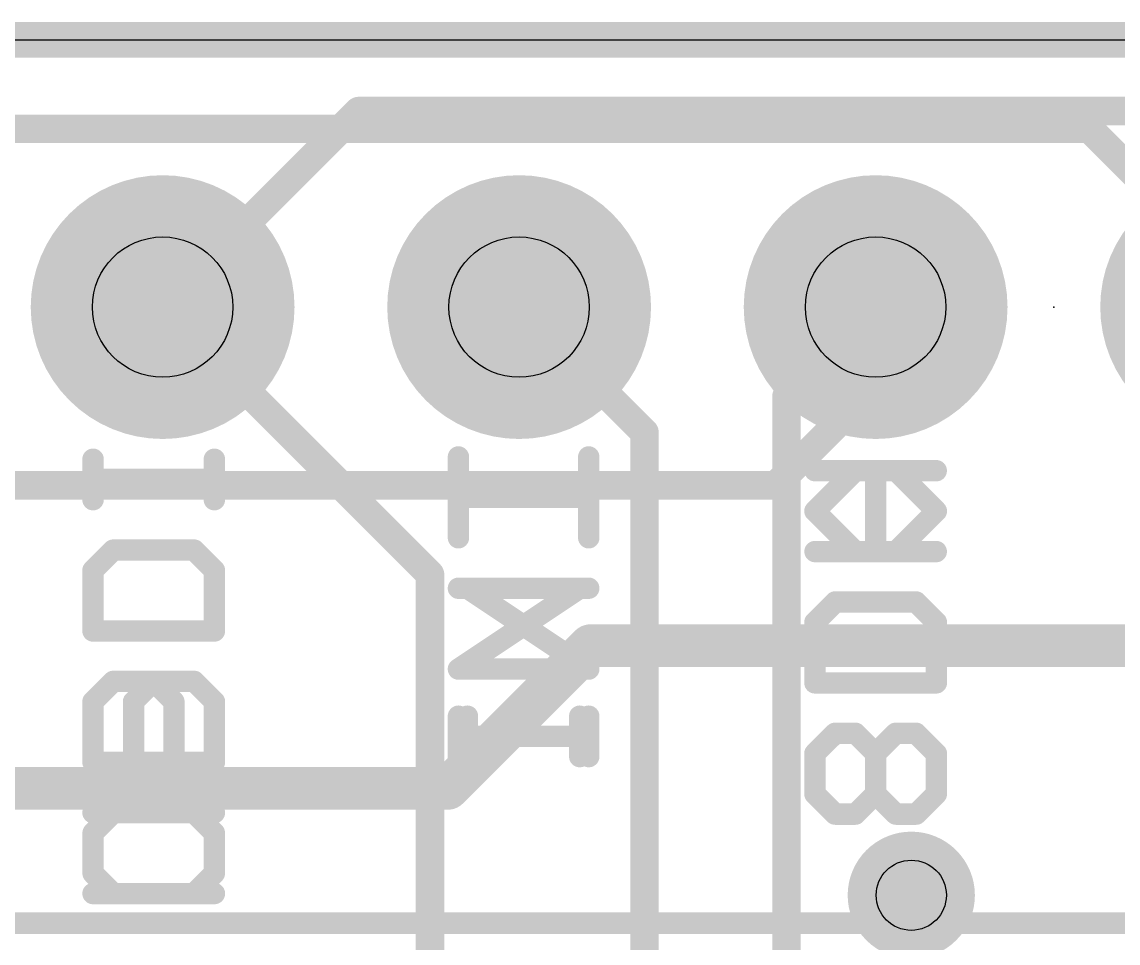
# Model space of a CAD drawing. Extents: x -44.9 to 38.2, y -10.9 to 10.9.
# Drawn here: x -7.35 to 0.46, y 4.36 to 10.92 of the extents above; entities that cross this region are included whole.
import ezdxf

# ---------------------------------------------------------------- set-up
doc = ezdxf.new("R2010")
doc.units = 0
for name, color, linetype in [('1', 12, 'CONTINUOUS'), ('16', 5, 'CONTINUOUS'), ('17', 110, 'CONTINUOUS'), ('18', 110, 'CONTINUOUS'), ('20', 53, 'CONTINUOUS'), ('21', 40, 'CONTINUOUS'), ('22', 6, 'CONTINUOUS'), ('23', 40, 'CONTINUOUS'), ('29', 253, 'CONTINUOUS'), ('30', 253, 'CONTINUOUS'), ('44', 253, 'CONTINUOUS'), ('51', 253, 'CONTINUOUS')]:
    doc.layers.add(name, color=color, linetype=linetype)

# ---------------------------------------------------------------- blocks, each defined once
blk = doc.blocks.new('RECT')
blk.add_solid([(-0.5, -0.5), (0.5, -0.5), (-0.5, 0.5), (0.5, 0.5)])
blk = doc.blocks.new('ROUNDP')
at = {"const_width": 0.5}
blk.add_lwpolyline([(0, -0.25, 1), (0, 0.25, 1), (0, -0.25)], format="xyb", dxfattribs=at)
blk = doc.blocks.new('ROUNDV')
at = {"const_width": 0.5}
blk.add_lwpolyline([(0, -0.25, 1), (0, 0.25, 1), (0, -0.25)], format="xyb", dxfattribs=at)

msp = doc.modelspace()

# ---------------------------------------------------------------- linework, layer by layer
at = {"layer": '1'}
for points, const_width in [([(-38.1, 10.795), (38.1, 10.795)], 0.254), ([(-12.0373, 10.16), (0.254, 10.16)], 0.2032), ([(0.254, 10.16), (1.27, 9.144)], 0.2032), ([(-1.27, 8.3312), (-1.27, 8.89)], 0.2032), ([(-1.9812, 7.62), (-1.27, 8.3312)], 0.2032), ([(-14.0026, 7.62), (-1.9812, 7.62)], 0.2032), ([(-4.318, 5.461), (-3.302, 6.477)], 0.3048), ([(-3.302, 6.477), (2.8185, 6.477)], 0.3048), ([(-9.31, 5.461), (-4.318, 5.461)], 0.3048)]:
    msp.add_lwpolyline(points, dxfattribs=dict(at, const_width=const_width))
for points, const_width in [([(0.2899, 10.1959, 1), (0.2181, 10.1241)], 0.1016), ([(0.254, 10.1092, 1), (0.254, 10.2108)], 0.1016), ([(-1.2192, 8.89, 1), (-1.3208, 8.89)], 0.1016), ([(-1.3208, 8.3312, 1), (-1.2192, 8.3312)], 0.1016), ([(-1.2341, 8.2953, 1), (-1.3059, 8.3671)], 0.1016), ([(-2.0171, 7.6559, 1), (-1.9453, 7.5841)], 0.1016), ([(-1.9812, 7.5692, 1), (-1.9812, 7.6708)], 0.1016), ([(-3.302, 6.5532, 1), (-3.302, 6.4008)], 0.1524), ([(-3.2481, 6.4231, 1), (-3.3559, 6.5309)], 0.1524), ([(-4.3719, 5.5149, 1), (-4.2641, 5.4071)], 0.1524), ([(-4.318, 5.3848, 1), (-4.318, 5.5372)], 0.1524)]:
    msp.add_lwpolyline(points, format="xyb", dxfattribs=dict(at, const_width=const_width))
at = {"layer": '16'}
for points, const_width in [([(-38.1, 10.795), (38.1, 10.795)], 0.254), ([(-6.35, 8.89), (-4.953, 10.287)], 0.2032), ([(-4.953, 10.287), (1.905, 10.287)], 0.2032), ([(-6.35, 8.89), (-4.445, 6.985)], 0.2032), ([(-3.81, 8.89), (-2.917, 7.997)], 0.2032), ([(-1.27, 8.89), (-1.905, 8.255)], 0.2032), ([(-1.905, 8.255), (-1.905, -5.965)], 0.2032), ([(-2.917, 7.997), (-2.917, -5.2808)], 0.2032), ([(-4.445, 6.985), (-4.445, -6.985)], 0.2032)]:
    msp.add_lwpolyline(points, dxfattribs=dict(at, const_width=const_width))
at = {"layer": '16', "const_width": 0.1016}
for points in [[(-4.953, 10.3378, 1), (-4.953, 10.2362)], [(-4.9171, 10.2511, 1), (-4.9889, 10.3229)], [(-6.3141, 8.9259, 1), (-6.3859, 8.8541)], [(-3.7741, 8.9259, 1), (-3.8459, 8.8541)], [(-1.2341, 8.8541, 1), (-1.3059, 8.9259)], [(-6.3859, 8.9259, 1), (-6.3141, 8.8541)], [(-1.8542, 8.255, 1), (-1.9558, 8.255)], [(-1.9409, 8.2909, 1), (-1.8691, 8.2191)], [(-2.8662, 7.997, 1), (-2.9678, 7.997)], [(-2.9529, 7.9611, 1), (-2.8811, 8.0329)], [(-4.3942, 6.985, 1), (-4.4958, 6.985)], [(-4.4809, 6.9491, 1), (-4.4091, 7.0209)]]:
    msp.add_lwpolyline(points, format="xyb", dxfattribs=at)
at = {"layer": '20'}
msp.add_line((-35.56, 10.795), (35.56, 10.795), dxfattribs=at)
at = {"layer": '21', "const_width": 0.1524}
for points in [[(-4.2425, 7.246), (-4.2425, 7.8223)], [(-6.846, 7.5176), (-6.846, 7.8058)], [(-5.9817, 7.5176), (-5.9817, 7.8058)], [(-5.9817, 7.6617), (-6.846, 7.6617)], [(-1.7025, 7.4361), (-1.4144, 7.7242)], [(-1.4144, 7.7242), (-0.8382, 7.7242)], [(-1.2704, 7.148), (-1.2704, 7.7242)], [(-3.3782, 7.5342), (-4.2425, 7.5342)], [(-1.4144, 7.148), (-1.7025, 7.4361)], [(-6.702, 7.1583), (-6.846, 7.0143)], [(-6.1258, 7.1583), (-6.702, 7.1583)], [(-5.9817, 7.0143), (-6.1258, 7.1583)], [(-0.8382, 7.148), (-1.4144, 7.148)], [(-6.846, 7.0143), (-6.846, 6.5821)], [(-5.9817, 6.5821), (-5.9817, 7.0143)], [(-4.2425, 6.3105), (-3.3782, 6.8867)], [(-3.3782, 6.8867), (-4.2425, 6.8867)], [(-1.5585, 6.7887), (-1.7025, 6.6446)], [(-0.9823, 6.7887), (-1.5585, 6.7887)], [(-0.8382, 6.6446), (-0.9823, 6.7887)], [(-1.7025, 6.6446), (-1.7025, 6.2124)], [(-0.8382, 6.2124), (-0.8382, 6.6446)], [(-6.846, 6.5821), (-5.9817, 6.5821)], [(-3.3782, 6.3105), (-4.2425, 6.3105)], [(-6.846, 6.0788), (-6.702, 6.2228)], [(-6.702, 6.2228), (-6.4139, 6.2228)], [(-6.4139, 6.2228), (-6.2698, 6.0788)], [(-1.7025, 6.2124), (-0.8382, 6.2124)], [(-6.846, 5.6466), (-6.846, 6.0788)], [(-6.2698, 6.0788), (-6.2698, 5.6466)], [(-4.2425, 5.6868), (-4.2425, 5.975)], [(-3.3782, 5.6868), (-3.3782, 5.975)], [(-3.3782, 5.8309), (-4.2425, 5.8309)], [(-1.5585, 5.8531), (-1.7025, 5.7091)], [(-1.2704, 5.7091), (-1.1263, 5.8531)], [(-1.1263, 5.8531), (-0.9823, 5.8531)], [(-0.9823, 5.8531), (-0.8382, 5.7091)], [(-1.7025, 5.7091), (-1.7025, 5.421)], [(-1.2704, 5.421), (-1.2704, 5.7091)], [(-0.8382, 5.7091), (-0.8382, 5.421)], [(-5.9817, 5.6466), (-6.846, 5.6466)], [(-1.7025, 5.421), (-1.5585, 5.2769)], [(-1.4144, 5.2769), (-1.2704, 5.421)], [(-0.8382, 5.421), (-0.9823, 5.2769)], [(-6.1258, 5.2873), (-6.846, 5.2873)], [(-5.9817, 5.1433), (-6.1258, 5.2873)], [(-1.5585, 5.2769), (-1.4144, 5.2769)], [(-5.9817, 4.8551), (-5.9817, 5.1433)], [(-6.1258, 4.7111), (-5.9817, 4.8551)], [(-6.846, 4.7111), (-6.1258, 4.7111)]]:
    msp.add_lwpolyline(points, dxfattribs=at)
at = {"layer": '21', "const_width": 0.0762}
for points in [[(-4.2044, 7.8223, 1), (-4.2806, 7.8223)], [(-6.8079, 7.8058, 1), (-6.8841, 7.8058)], [(-5.9436, 7.8058, 1), (-6.0198, 7.8058)], [(-6.846, 7.6998, 1), (-6.846, 7.6236)], [(-5.9817, 7.6236, 1), (-5.9817, 7.6998)], [(-1.4144, 7.7623, 1), (-1.4144, 7.6861)], [(-1.3875, 7.6972, 1), (-1.4414, 7.7511)], [(-1.2323, 7.7242, 1), (-1.3085, 7.7242)], [(-0.8382, 7.6861, 1), (-0.8382, 7.7623)], [(-4.2425, 7.5723, 1), (-4.2425, 7.4961)], [(-3.3782, 7.4961, 1), (-3.3782, 7.5723)], [(-6.8841, 7.5176, 1), (-6.8079, 7.5176)], [(-6.0198, 7.5176, 1), (-5.9436, 7.5176)], [(-1.6756, 7.463, 1), (-1.7295, 7.4091)], [(-1.7295, 7.463, 1), (-1.6756, 7.4091)], [(-4.2806, 7.246, 1), (-4.2044, 7.246)], [(-6.702, 7.1964, 1), (-6.702, 7.1202)], [(-6.675, 7.1314, 1), (-6.7289, 7.1853)], [(-6.0988, 7.1853, 1), (-6.1527, 7.1314)], [(-6.1258, 7.1202, 1), (-6.1258, 7.1964)], [(-1.4144, 7.1861, 1), (-1.4144, 7.1099)], [(-1.4414, 7.121, 1), (-1.3875, 7.1749)], [(-1.3085, 7.148, 1), (-1.2323, 7.148)], [(-0.8382, 7.1099, 1), (-0.8382, 7.1861)], [(-6.873, 7.0412, 1), (-6.8191, 6.9873)], [(-6.8079, 7.0143, 1), (-6.8841, 7.0143)], [(-5.9436, 7.0143, 1), (-6.0198, 7.0143)], [(-6.0086, 6.9873, 1), (-5.9548, 7.0412)], [(-4.2425, 6.9248, 1), (-4.2425, 6.8486)], [(-3.3571, 6.855, 1), (-3.3993, 6.9184)], [(-3.3782, 6.8486, 1), (-3.3782, 6.9248)], [(-1.5585, 6.8268, 1), (-1.5585, 6.7506)], [(-1.5315, 6.7617, 1), (-1.5854, 6.8156)], [(-0.9553, 6.8156, 1), (-1.0092, 6.7617)], [(-0.9823, 6.7506, 1), (-0.9823, 6.8268)], [(-1.6644, 6.6446, 1), (-1.7406, 6.6446)], [(-0.8001, 6.6446, 1), (-0.8763, 6.6446)], [(-6.846, 6.6202, 1), (-6.846, 6.544)], [(-5.9817, 6.544, 1), (-5.9817, 6.6202)], [(-1.7295, 6.6716, 1), (-1.6756, 6.6177)], [(-0.8651, 6.6177, 1), (-0.8113, 6.6716)], [(-6.8841, 6.5821, 1), (-6.8079, 6.5821)], [(-6.0198, 6.5821, 1), (-5.9436, 6.5821)], [(-4.2637, 6.3422, 1), (-4.2214, 6.2788)], [(-4.2425, 6.3486, 1), (-4.2425, 6.2724)], [(-3.3782, 6.2724, 1), (-3.3782, 6.3486)], [(-6.702, 6.2609, 1), (-6.702, 6.1847)], [(-6.675, 6.1959, 1), (-6.7289, 6.2498)], [(-6.3869, 6.2498, 1), (-6.4408, 6.1959)], [(-6.4139, 6.1847, 1), (-6.4139, 6.2609)], [(-1.7025, 6.2505, 1), (-1.7025, 6.1743)], [(-1.7406, 6.2124, 1), (-1.6644, 6.2124)], [(-0.8763, 6.2124, 1), (-0.8001, 6.2124)], [(-0.8382, 6.1743, 1), (-0.8382, 6.2505)], [(-6.873, 6.1057, 1), (-6.8191, 6.0518)], [(-6.8079, 6.0788, 1), (-6.8841, 6.0788)], [(-6.2317, 6.0788, 1), (-6.3079, 6.0788)], [(-6.2968, 6.0518, 1), (-6.2429, 6.1057)], [(-4.2044, 5.975, 1), (-4.2806, 5.975)], [(-3.3401, 5.975, 1), (-3.4163, 5.975)], [(-4.2425, 5.869, 1), (-4.2425, 5.7928)], [(-3.3782, 5.7928, 1), (-3.3782, 5.869)], [(-1.5315, 5.8262, 1), (-1.5854, 5.8801)], [(-1.1263, 5.8912, 1), (-1.1263, 5.815)], [(-1.0994, 5.8262, 1), (-1.1533, 5.8801)], [(-0.9553, 5.8801, 1), (-1.0092, 5.8262)], [(-0.9823, 5.815, 1), (-0.9823, 5.8912)], [(-1.6644, 5.7091, 1), (-1.7406, 5.7091)], [(-1.2323, 5.7091, 1), (-1.3085, 5.7091)], [(-0.8001, 5.7091, 1), (-0.8763, 5.7091)], [(-6.846, 5.6847, 1), (-6.846, 5.6085)], [(-5.9817, 5.6085, 1), (-5.9817, 5.6847)], [(-4.2806, 5.6868, 1), (-4.2044, 5.6868)], [(-3.4163, 5.6868, 1), (-3.3401, 5.6868)], [(-1.7295, 5.736, 1), (-1.6756, 5.6821)], [(-1.2973, 5.736, 1), (-1.2434, 5.6821)], [(-0.8651, 5.6821, 1), (-0.8113, 5.736)], [(-6.8841, 5.6466, 1), (-6.8079, 5.6466)], [(-6.3079, 5.6466, 1), (-6.2317, 5.6466)], [(-1.6756, 5.4479, 1), (-1.7295, 5.394)], [(-1.2434, 5.394, 1), (-1.2973, 5.4479)], [(-0.8113, 5.394, 1), (-0.8651, 5.4479)], [(-1.7406, 5.421, 1), (-1.6644, 5.421)], [(-1.3085, 5.421, 1), (-1.2323, 5.421)], [(-0.8763, 5.421, 1), (-0.8001, 5.421)], [(-6.846, 5.3254, 1), (-6.846, 5.2492)], [(-6.0988, 5.3142, 1), (-6.1527, 5.2604)], [(-6.1258, 5.2492, 1), (-6.1258, 5.3254)], [(-1.5585, 5.315, 1), (-1.5585, 5.2388)], [(-1.5854, 5.25, 1), (-1.5315, 5.3039)], [(-1.4414, 5.3039, 1), (-1.3875, 5.25)], [(-1.4144, 5.2388, 1), (-1.4144, 5.315)], [(-1.0092, 5.3039, 1), (-0.9553, 5.25)], [(-5.9436, 5.1433, 1), (-6.0198, 5.1433)], [(-6.0086, 5.1163, 1), (-5.9548, 5.1702)], [(-5.9548, 4.8282, 1), (-6.0086, 4.8821)], [(-6.0198, 4.8551, 1), (-5.9436, 4.8551)], [(-6.846, 4.7492, 1), (-6.846, 4.673)], [(-6.1527, 4.738, 1), (-6.0988, 4.6841)], [(-6.1258, 4.673, 1), (-6.1258, 4.7492)]]:
    msp.add_lwpolyline(points, format="xyb", dxfattribs=at)
at = {"layer": '22', "const_width": 0.1524}
for points in [[(-3.314, 7.246), (-3.314, 7.8223)], [(-6.8453, 7.5176), (-6.8453, 7.8058)], [(-5.981, 7.5176), (-5.981, 7.8058)], [(-6.8453, 7.6617), (-5.981, 7.6617)], [(-1.1256, 7.7242), (-1.7018, 7.7242)], [(-1.2696, 7.148), (-1.2696, 7.7242)], [(-0.8375, 7.4361), (-1.1256, 7.7242)], [(-4.1783, 7.5342), (-3.314, 7.5342)], [(-1.1256, 7.148), (-0.8375, 7.4361)], [(-6.8453, 7.0143), (-6.7012, 7.1583)], [(-6.7012, 7.1583), (-6.125, 7.1583)], [(-6.125, 7.1583), (-5.981, 7.0143)], [(-1.7018, 7.148), (-1.1256, 7.148)], [(-6.8453, 6.5821), (-6.8453, 7.0143)], [(-5.981, 7.0143), (-5.981, 6.5821)], [(-3.314, 6.3105), (-4.1783, 6.8867)], [(-4.1783, 6.8867), (-3.314, 6.8867)], [(-1.7018, 6.6446), (-1.5577, 6.7887)], [(-1.5577, 6.7887), (-0.9815, 6.7887)], [(-0.9815, 6.7887), (-0.8375, 6.6446)], [(-1.7018, 6.2124), (-1.7018, 6.6446)], [(-0.8375, 6.6446), (-0.8375, 6.2124)], [(-5.981, 6.5821), (-6.8453, 6.5821)], [(-4.1783, 6.3105), (-3.314, 6.3105)], [(-6.4131, 6.2228), (-6.5572, 6.0788)], [(-6.125, 6.2228), (-6.4131, 6.2228)], [(-5.981, 6.0788), (-6.125, 6.2228)], [(-0.8375, 6.2124), (-1.7018, 6.2124)], [(-6.5572, 6.0788), (-6.5572, 5.6466)], [(-5.981, 5.6466), (-5.981, 6.0788)], [(-4.1783, 5.6868), (-4.1783, 5.975)], [(-3.314, 5.6868), (-3.314, 5.975)], [(-4.1783, 5.8309), (-3.314, 5.8309)], [(-1.5577, 5.8531), (-1.7018, 5.7091)], [(-1.4137, 5.8531), (-1.5577, 5.8531)], [(-1.2696, 5.7091), (-1.4137, 5.8531)], [(-0.9815, 5.8531), (-0.8375, 5.7091)], [(-1.7018, 5.7091), (-1.7018, 5.421)], [(-1.2696, 5.421), (-1.2696, 5.7091)], [(-0.8375, 5.7091), (-0.8375, 5.421)], [(-6.8453, 5.6466), (-5.981, 5.6466)], [(-1.7018, 5.421), (-1.5577, 5.2769)], [(-1.1256, 5.2769), (-1.2696, 5.421)], [(-0.8375, 5.421), (-0.9815, 5.2769)], [(-6.8453, 5.1433), (-6.7012, 5.2873)], [(-6.7012, 5.2873), (-5.981, 5.2873)], [(-0.9815, 5.2769), (-1.1256, 5.2769)], [(-6.8453, 4.8551), (-6.8453, 5.1433)], [(-6.7012, 4.7111), (-6.8453, 4.8551)], [(-5.981, 4.7111), (-6.7012, 4.7111)], [(37.5, 4.5), (-37.5, 4.5)]]:
    msp.add_lwpolyline(points, dxfattribs=at)
at = {"layer": '22', "const_width": 0.0762}
for points in [[(-3.2759, 7.8223, 1), (-3.3521, 7.8223)], [(-6.8072, 7.8058, 1), (-6.8834, 7.8058)], [(-5.9429, 7.8058, 1), (-6.0191, 7.8058)], [(-6.8453, 7.6998, 1), (-6.8453, 7.6236)], [(-5.981, 7.6236, 1), (-5.981, 7.6998)], [(-1.7018, 7.7623, 1), (-1.7018, 7.6861)], [(-1.2315, 7.7242, 1), (-1.3077, 7.7242)], [(-1.0986, 7.7511, 1), (-1.1525, 7.6972)], [(-1.1256, 7.6861, 1), (-1.1256, 7.7623)], [(-4.1783, 7.5723, 1), (-4.1783, 7.4961)], [(-3.314, 7.4961, 1), (-3.314, 7.5723)], [(-6.8834, 7.5176, 1), (-6.8072, 7.5176)], [(-6.0191, 7.5176, 1), (-5.9429, 7.5176)], [(-0.8105, 7.4091, 1), (-0.8644, 7.463)], [(-0.8644, 7.4091, 1), (-0.8105, 7.463)], [(-3.3521, 7.246, 1), (-3.2759, 7.246)], [(-6.7012, 7.1964, 1), (-6.7012, 7.1202)], [(-6.6743, 7.1314, 1), (-6.7282, 7.1853)], [(-6.0981, 7.1853, 1), (-6.152, 7.1314)], [(-6.125, 7.1202, 1), (-6.125, 7.1964)], [(-1.7018, 7.1861, 1), (-1.7018, 7.1099)], [(-1.3077, 7.148, 1), (-1.2315, 7.148)], [(-1.1525, 7.1749, 1), (-1.0986, 7.121)], [(-1.1256, 7.1099, 1), (-1.1256, 7.1861)], [(-6.8072, 7.0143, 1), (-6.8834, 7.0143)], [(-6.8722, 7.0412, 1), (-6.8184, 6.9873)], [(-5.9429, 7.0143, 1), (-6.0191, 7.0143)], [(-6.0079, 6.9873, 1), (-5.954, 7.0412)], [(-4.1572, 6.9184, 1), (-4.1994, 6.855)], [(-4.1783, 6.9248, 1), (-4.1783, 6.8486)], [(-3.314, 6.8486, 1), (-3.314, 6.9248)], [(-1.5577, 6.8268, 1), (-1.5577, 6.7506)], [(-1.5308, 6.7617, 1), (-1.5847, 6.8156)], [(-0.9546, 6.8156, 1), (-1.0085, 6.7617)], [(-0.9815, 6.7506, 1), (-0.9815, 6.8268)], [(-1.6637, 6.6446, 1), (-1.7399, 6.6446)], [(-0.7994, 6.6446, 1), (-0.8756, 6.6446)], [(-6.8453, 6.6202, 1), (-6.8453, 6.544)], [(-5.981, 6.544, 1), (-5.981, 6.6202)], [(-1.7287, 6.6716, 1), (-1.6749, 6.6177)], [(-0.8644, 6.6177, 1), (-0.8105, 6.6716)], [(-6.8834, 6.5821, 1), (-6.8072, 6.5821)], [(-6.0191, 6.5821, 1), (-5.9429, 6.5821)], [(-4.1783, 6.3486, 1), (-4.1783, 6.2724)], [(-3.3351, 6.2788, 1), (-3.2928, 6.3422)], [(-3.314, 6.2724, 1), (-3.314, 6.3486)], [(-6.4131, 6.2609, 1), (-6.4131, 6.1847)], [(-6.3862, 6.1959, 1), (-6.4401, 6.2498)], [(-6.0981, 6.2498, 1), (-6.152, 6.1959)], [(-6.125, 6.1847, 1), (-6.125, 6.2609)], [(-1.7018, 6.2505, 1), (-1.7018, 6.1743)], [(-1.7399, 6.2124, 1), (-1.6637, 6.2124)], [(-0.8756, 6.2124, 1), (-0.7994, 6.2124)], [(-0.8375, 6.1743, 1), (-0.8375, 6.2505)], [(-6.5191, 6.0788, 1), (-6.5953, 6.0788)], [(-6.5841, 6.1057, 1), (-6.5302, 6.0518)], [(-5.9429, 6.0788, 1), (-6.0191, 6.0788)], [(-6.0079, 6.0518, 1), (-5.954, 6.1057)], [(-4.1402, 5.975, 1), (-4.2164, 5.975)], [(-3.2759, 5.975, 1), (-3.3521, 5.975)], [(-4.1783, 5.869, 1), (-4.1783, 5.7928)], [(-3.314, 5.7928, 1), (-3.314, 5.869)], [(-1.5577, 5.8912, 1), (-1.5577, 5.815)], [(-1.5308, 5.8262, 1), (-1.5847, 5.8801)], [(-1.3867, 5.8801, 1), (-1.4406, 5.8262)], [(-1.4137, 5.815, 1), (-1.4137, 5.8912)], [(-0.9546, 5.8801, 1), (-1.0085, 5.8262)], [(-1.6637, 5.7091, 1), (-1.7399, 5.7091)], [(-1.2315, 5.7091, 1), (-1.3077, 5.7091)], [(-0.7994, 5.7091, 1), (-0.8756, 5.7091)], [(-6.8453, 5.6847, 1), (-6.8453, 5.6085)], [(-5.981, 5.6085, 1), (-5.981, 5.6847)], [(-4.2164, 5.6868, 1), (-4.1402, 5.6868)], [(-3.3521, 5.6868, 1), (-3.2759, 5.6868)], [(-1.7287, 5.736, 1), (-1.6749, 5.6821)], [(-1.2966, 5.6821, 1), (-1.2427, 5.736)], [(-0.8644, 5.6821, 1), (-0.8105, 5.736)], [(-6.5953, 5.6466, 1), (-6.5191, 5.6466)], [(-6.0191, 5.6466, 1), (-5.9429, 5.6466)], [(-1.6749, 5.4479, 1), (-1.7287, 5.394)], [(-1.2427, 5.4479, 1), (-1.2966, 5.394)], [(-0.8105, 5.394, 1), (-0.8644, 5.4479)], [(-1.7399, 5.421, 1), (-1.6637, 5.421)], [(-1.3077, 5.421, 1), (-1.2315, 5.421)], [(-0.8756, 5.421, 1), (-0.7994, 5.421)], [(-6.7012, 5.3254, 1), (-6.7012, 5.2492)], [(-6.6743, 5.2604, 1), (-6.7282, 5.3142)], [(-5.981, 5.2492, 1), (-5.981, 5.3254)], [(-1.5847, 5.25, 1), (-1.5308, 5.3039)], [(-1.1256, 5.315, 1), (-1.1256, 5.2388)], [(-1.1525, 5.25, 1), (-1.0986, 5.3039)], [(-1.0085, 5.3039, 1), (-0.9546, 5.25)], [(-0.9815, 5.2388, 1), (-0.9815, 5.315)], [(-6.8072, 5.1433, 1), (-6.8834, 5.1433)], [(-6.8722, 5.1702, 1), (-6.8184, 5.1163)], [(-6.8184, 4.8821, 1), (-6.8722, 4.8282)], [(-6.8834, 4.8551, 1), (-6.8072, 4.8551)], [(-6.7012, 4.7492, 1), (-6.7012, 4.673)], [(-6.7282, 4.6841, 1), (-6.6743, 4.738)], [(-5.981, 4.673, 1), (-5.981, 4.7492)]]:
    msp.add_lwpolyline(points, format="xyb", dxfattribs=at)
at = {"layer": '23'}
msp.add_point((0, 8.89), dxfattribs=at)
at = {"layer": '44'}
for centre, radius in [((-6.35, 8.89), 0.5), ((-3.81, 8.89), 0.5), ((-1.27, 8.89), 0.5), ((-1.016, 4.699), 0.25)]:
    msp.add_circle(centre, radius, dxfattribs=at)

# ---------------------------------------------------------------- block references
at = {"layer": '17', "xscale": 1.778, "yscale": 1.778, "rotation": 270}
for p in [(-6.35, 8.89), (-6.35, 8.89), (-3.81, 8.89), (-3.81, 8.89), (-1.27, 8.89), (-1.27, 8.89), (1.27, 8.89), (1.27, 8.89)]:
    msp.add_blockref('ROUNDP', p, dxfattribs=at)
at = {"layer": '18', "xscale": 0.9064, "yscale": 0.9064}
msp.add_blockref('ROUNDV', (-1.016, 4.699), dxfattribs=at)
msp.add_blockref('ROUNDV', (-1.016, 4.699), dxfattribs=at)
at = {"layer": '29', "xscale": 1.8796, "yscale": 1.8796, "rotation": 270}
for p in [(-6.35, 8.89), (-3.81, 8.89), (-1.27, 8.89), (1.27, 8.89)]:
    msp.add_blockref('ROUNDP', p, dxfattribs=at)
at = {"layer": '30', "xscale": 1.8796, "yscale": 1.8796, "rotation": 270}
for p in [(-6.35, 8.89), (-3.81, 8.89), (-1.27, 8.89), (1.27, 8.89)]:
    msp.add_blockref('ROUNDP', p, dxfattribs=at)
at = {"layer": '51', "xscale": 0.508, "yscale": 0.508, "rotation": 180}
for p in [(-6.35, 8.89), (-3.81, 8.89), (-1.27, 8.89)]:
    msp.add_blockref('RECT', p, dxfattribs=at)

doc.saveas('drawing.dxf')
